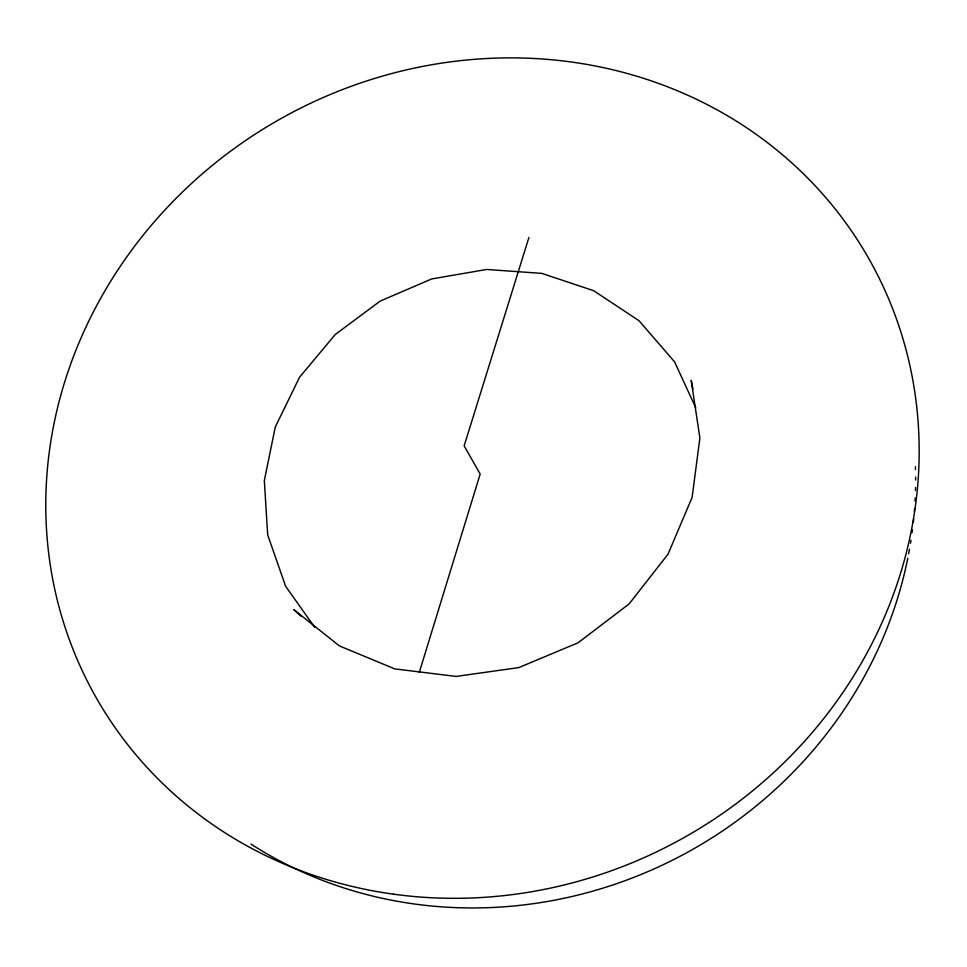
<?xml version="1.0" encoding="UTF-8"?>
<svg xmlns="http://www.w3.org/2000/svg" width="967" height="967" viewBox="0 0 967 967"><rect width="100%" height="100%" fill="white"/><g stroke="black" fill="none" stroke-linecap="round" stroke-linejoin="round"><path stroke-width="1.45" d="M419.279 672.403L480.176 474.048L464.148 445.835L528.937 237.435M301.305 616.462L293.811 609.621L339.405 645.92L394.802 668.898L456.146 676.429L518.832 667.581L578.024 642.813L629.07 603.976L668.04 554.164L692.13 497.352L699.878 437.978L691.2 380.43L692.94 388.988M314.807 627.474L285.616 586.256L267.69 534.884L264.329 480.611L275.293 426.991L299.504 377.311L335.235 334.522L380.2 301.088L431.669 278.943L486.631 269.467L541.774 273.371L593.714 290.716L639.054 320.754L674.615 361.912L695.744 407.748M915.386 466.698A425.214 397.099 -29.6 0 1 915.471 469.636M915.604 477.045A425.214 397.099 -29.6 0 1 915.616 480.019M915.544 487.477A425.214 397.099 -29.6 0 1 915.471 490.462M915.205 497.969A425.214 397.099 -29.6 0 1 915.048 500.979M914.577 508.521A425.214 397.099 -29.6 0 1 914.347 511.531M913.658 519.086A425.214 397.099 -29.6 0 1 913.356 522.107M912.461 529.662A425.214 397.099 -29.6 0 1 912.074 532.684M910.974 540.227A425.214 397.099 -29.6 0 1 910.503 543.236M909.476 549.244A425.214 397.099 -29.6 0 1 908.654 553.74M907.783 558.225A425.214 397.099 -29.6 0 1 250.997 844.094M393.496 894.173A444.324 412.135 -29.6 0 0 897.219 321.08A444.324 412.135 -29.6 0 0 156.714 219.05A444.324 412.135 -29.6 0 0 393.496 894.173"/></g></svg>
